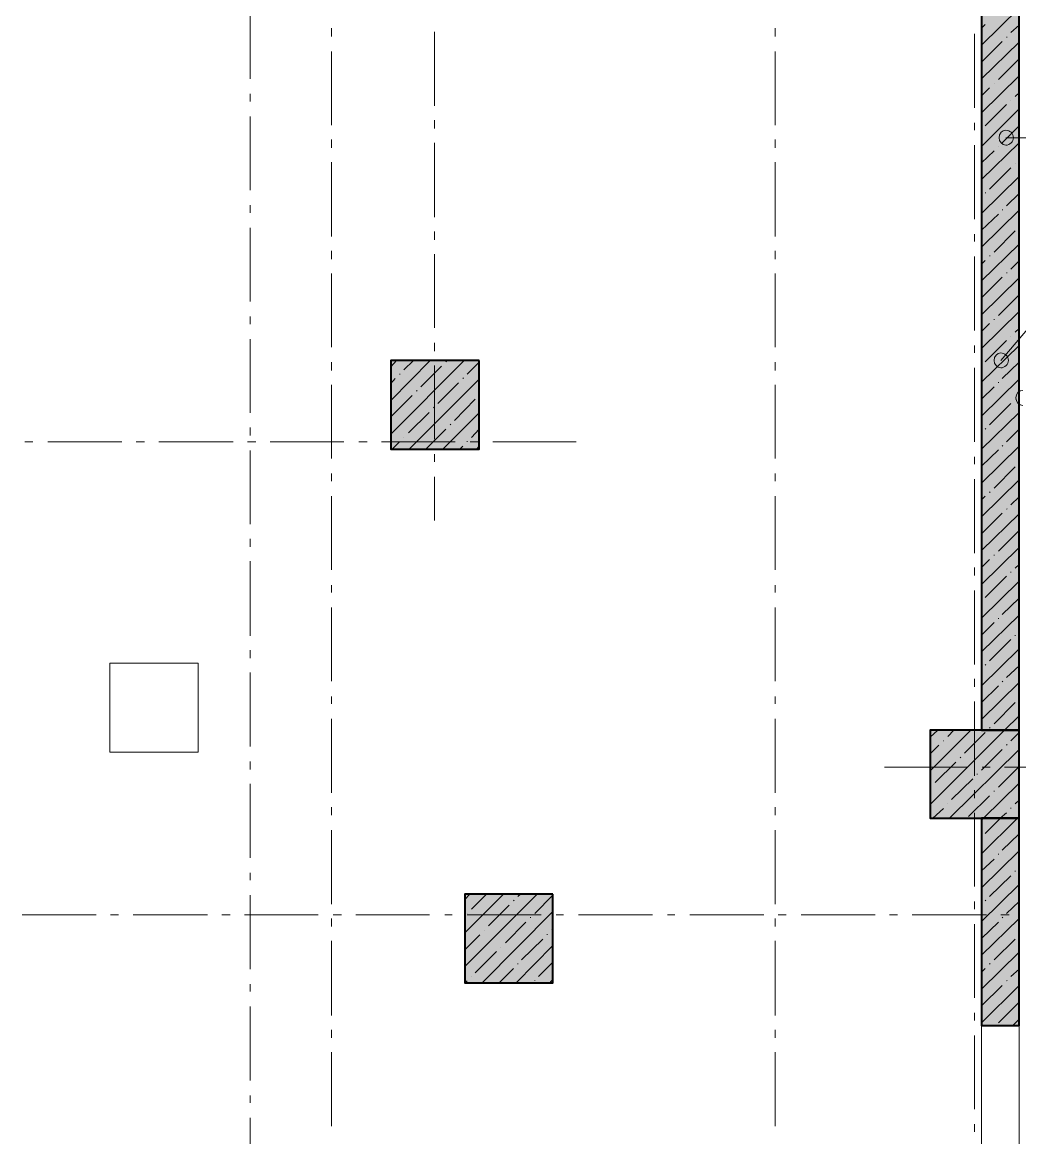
# Model space of a CAD drawing. Header units: millimetres. Extents: x -401725 to 250493, y 305116 to 802890.
# Drawn here: x -375115.64 to -375112.983, y 508982.895 to 508985.866 of the extents above; entities that cross this region are included whole.
import ezdxf

# ---------------------------------------------------------------- set-up
doc = ezdxf.new("R2010")
doc.units = ezdxf.units.MM
doc.layers.add('PDF _Геометрия', color=7, linetype='Continuous', true_color=0x1d1d1d)
doc.layers.add('PDF _Сплошная заливка', color=7, linetype='Continuous', true_color=0xffffff)

msp = doc.modelspace()

# ---------------------------------------------------------------- hatches: boundary and pattern name
at = {"layer": 'PDF _Сплошная заливка', "transparency": 33554559}
h = msp.add_hatch(color=256, dxfattribs=at)
h.paths.add_polyline_path([(-375113.0857, 508983.1941), (-375112.9857, 508983.1941), (-375112.9857, 508983.7458), (-375113.0857, 508983.7458)])
h.paths.add_polyline_path([(-375112.9857, 508982.6825), (-375113.0857, 508982.6825), (-375113.0857, 508981.8358), (-375112.9857, 508981.8358)])

# ---------------------------------------------------------------- linework, layer by layer
at = {"layer": 'PDF _Геометрия', "color": 7, "lineweight": 40}
for points in [[(-375113.0847, 508986.2455), (-375113.0847, 508983.9805), (-375112.9847, 508983.9805), (-375112.9847, 508986.2455)], [(-375114.4231, 508984.9655), (-375114.6581, 508984.9655), (-375114.6581, 508984.7288), (-375114.4231, 508984.7288)], [(-375112.9847, 508983.9804), (-375113.2214, 508983.9804), (-375113.2214, 508983.7455), (-375112.9847, 508983.7455)], [(-375113.0847, 508983.7455), (-375113.0847, 508983.1938), (-375112.9847, 508983.1938), (-375112.9847, 508983.7455)], [(-375114.2264, 508983.5438), (-375114.4614, 508983.5438), (-375114.4614, 508983.3071), (-375114.2264, 508983.3071)]]:
    msp.add_lwpolyline(points, close=True, dxfattribs=at)
at = {"layer": 'PDF _Геометрия', "color": 7, "lineweight": 9}
for points in [[(-375115.0331, 508985.9121), (-375115.0331, 508985.7155)], [(-375114.8164, 508985.8505), (-375114.8164, 508985.8288)], [(-375113.6347, 508985.8505), (-375113.6347, 508985.8288)], [(-375114.5414, 508985.8405), (-375114.5414, 508985.6438)], [(-375113.1031, 508985.8355), (-375113.1031, 508985.6388)], [(-375114.8164, 508985.7888), (-375114.8164, 508985.5921)], [(-375113.6347, 508985.7888), (-375113.6347, 508985.5921)], [(-375115.0331, 508985.6755), (-375115.0331, 508985.6555)], [(-375115.0331, 508985.6155), (-375115.0331, 508985.4188)], [(-375114.5414, 508985.6055), (-375114.5414, 508985.5838)], [(-375113.1031, 508985.5988), (-375113.1031, 508985.5788)], [(-375114.8164, 508985.5538), (-375114.8164, 508985.5321)], [(-375113.6347, 508985.5538), (-375113.6347, 508985.5321)], [(-375113.0331, 508984.9655), (-375112.5281, 508985.5588)], [(-375113.0197, 508985.5588), (-375112.3931, 508985.5588)], [(-375114.5414, 508985.5455), (-375114.5414, 508985.3471)], [(-375113.1031, 508985.5388), (-375113.1031, 508985.3421)], [(-375114.8164, 508985.4938), (-375114.8164, 508985.2955)], [(-375113.6347, 508985.4938), (-375113.6347, 508985.2955)], [(-375115.0331, 508985.3788), (-375115.0331, 508985.3588)], [(-375115.0331, 508985.3188), (-375115.0331, 508985.1221)], [(-375114.5414, 508985.3088), (-375114.5414, 508985.2871)], [(-375113.1031, 508985.3021), (-375113.1031, 508985.2821)], [(-375114.8164, 508985.2571), (-375114.8164, 508985.2355)], [(-375113.6347, 508985.2571), (-375113.6347, 508985.2355)], [(-375114.5414, 508985.2488), (-375114.5414, 508985.0521)], [(-375113.1031, 508985.2421), (-375113.1031, 508985.0455)], [(-375114.8164, 508985.1971), (-375114.8164, 508985.0005)], [(-375113.6347, 508985.1971), (-375113.6347, 508985.0005)], [(-375115.0331, 508985.0821), (-375115.0331, 508985.0621)], [(-375115.0331, 508985.0221), (-375115.0331, 508984.8255)], [(-375114.5414, 508985.0121), (-375114.5414, 508984.9905)], [(-375113.1031, 508985.0055), (-375113.1031, 508984.9855)], [(-375114.8164, 508984.9605), (-375114.8164, 508984.9388)], [(-375113.6347, 508984.9605), (-375113.6347, 508984.9388)], [(-375114.5414, 508984.9521), (-375114.5414, 508984.7555)], [(-375113.1031, 508984.9455), (-375113.1031, 508984.7488)], [(-375114.8164, 508984.9005), (-375114.8164, 508984.7038)], [(-375113.6347, 508984.9005), (-375113.6347, 508984.7038)], [(-375115.0331, 508984.7871), (-375115.0331, 508984.7655)], [(-375115.6114, 508984.7488), (-375115.6331, 508984.7488)], [(-375115.3747, 508984.7488), (-375115.5714, 508984.7488)], [(-375115.3147, 508984.7488), (-375115.3364, 508984.7488)], [(-375115.0781, 508984.7488), (-375115.2764, 508984.7488)], [(-375115.0181, 508984.7488), (-375115.0397, 508984.7488)], [(-375114.7831, 508984.7488), (-375114.9797, 508984.7488)], [(-375114.7214, 508984.7488), (-375114.7431, 508984.7488)], [(-375114.4864, 508984.7488), (-375114.6831, 508984.7488)], [(-375114.4264, 508984.7488), (-375114.4464, 508984.7488)], [(-375114.1647, 508984.7488), (-375114.3864, 508984.7488)], [(-375115.0331, 508984.7255), (-375115.0331, 508984.5288)], [(-375114.5414, 508984.7155), (-375114.5414, 508984.6955)], [(-375113.1031, 508984.7088), (-375113.1031, 508984.6888)], [(-375114.8164, 508984.6638), (-375114.8164, 508984.6438)], [(-375113.6347, 508984.6638), (-375113.6347, 508984.6438)], [(-375114.5414, 508984.6555), (-375114.5414, 508984.5388)], [(-375113.1031, 508984.6488), (-375113.1031, 508984.4521)], [(-375114.8164, 508984.6038), (-375114.8164, 508984.4071)], [(-375113.6347, 508984.6038), (-375113.6347, 508984.4071)], [(-375115.0331, 508984.4905), (-375115.0331, 508984.4688)], [(-375115.0331, 508984.4305), (-375115.0331, 508984.2321)], [(-375113.1031, 508984.4138), (-375113.1031, 508984.3921)], [(-375114.8164, 508984.3671), (-375114.8164, 508984.3471)], [(-375113.6347, 508984.3671), (-375113.6347, 508984.3471)], [(-375113.1031, 508984.3521), (-375113.1031, 508984.1555)], [(-375114.8164, 508984.3071), (-375114.8164, 508984.1105)], [(-375113.6347, 508984.3071), (-375113.6347, 508984.1105)], [(-375115.0331, 508984.1938), (-375115.0331, 508984.1721)], [(-375115.0331, 508984.1338), (-375115.0331, 508983.9371)], [(-375113.1031, 508984.1171), (-375113.1031, 508984.0955)], [(-375114.8164, 508984.0705), (-375114.8164, 508984.0505)], [(-375113.6347, 508984.0705), (-375113.6347, 508984.0505)], [(-375113.1031, 508984.0571), (-375113.1031, 508983.8588)], [(-375114.8164, 508984.0105), (-375114.8164, 508983.8138)], [(-375113.6347, 508984.0105), (-375113.6347, 508983.8138)], [(-375112.9847, 508981.5988), (-375112.9847, 508983.9804)], [(-375115.0331, 508983.8971), (-375115.0331, 508983.8755)], [(-375113.3431, 508983.8821), (-375113.1214, 508983.8821)], [(-375113.0831, 508983.8821), (-375113.0614, 508983.8821)], [(-375113.0231, 508983.8821), (-375112.8264, 508983.8821)], [(-375115.0331, 508983.8371), (-375115.0331, 508983.6405)], [(-375113.1031, 508983.8205), (-375113.1031, 508983.7988)], [(-375114.8164, 508983.7755), (-375114.8164, 508983.7538)], [(-375113.6347, 508983.7755), (-375113.6347, 508983.7538)], [(-375113.1031, 508983.7605), (-375113.1031, 508983.5638)], [(-375114.8164, 508983.7138), (-375114.8164, 508983.5171)], [(-375113.6347, 508983.7138), (-375113.6347, 508983.5171)], [(-375115.0331, 508983.6005), (-375115.0331, 508983.5805)], [(-375115.0331, 508983.5405), (-375115.0331, 508983.3438)], [(-375113.1031, 508983.5238), (-375113.1031, 508983.5038)], [(-375115.6397, 508983.4888), (-375115.4431, 508983.4888)], [(-375115.4047, 508983.4888), (-375115.3831, 508983.4888)], [(-375115.3447, 508983.4888), (-375115.1464, 508983.4888)], [(-375115.1081, 508983.4888), (-375115.0864, 508983.4888)], [(-375115.0481, 508983.4888), (-375114.8514, 508983.4888)], [(-375114.8164, 508983.4788), (-375114.8164, 508983.4571)], [(-375114.8114, 508983.4888), (-375114.7897, 508983.4888)], [(-375114.7514, 508983.4888), (-375114.5547, 508983.4888)], [(-375114.5147, 508983.4888), (-375114.4947, 508983.4888)], [(-375114.4547, 508983.4888), (-375114.2581, 508983.4888)], [(-375114.2181, 508983.4888), (-375114.1981, 508983.4888)], [(-375114.1581, 508983.4888), (-375113.9614, 508983.4888)], [(-375113.9214, 508983.4888), (-375113.9014, 508983.4888)], [(-375113.8614, 508983.4888), (-375113.6647, 508983.4888)], [(-375113.6347, 508983.4788), (-375113.6347, 508983.4571)], [(-375113.6264, 508983.4888), (-375113.6047, 508983.4888)], [(-375113.5647, 508983.4888), (-375113.3681, 508983.4888)], [(-375113.3297, 508983.4888), (-375113.3081, 508983.4888)], [(-375113.2697, 508983.4888), (-375113.0714, 508983.4888)], [(-375113.0331, 508983.4888), (-375113.0114, 508983.4888)], [(-375113.1031, 508983.4638), (-375113.1031, 508983.2671)], [(-375114.8164, 508983.4188), (-375114.8164, 508983.2205)], [(-375113.6347, 508983.4188), (-375113.6347, 508983.2205)], [(-375115.0331, 508983.3038), (-375115.0331, 508983.2838)], [(-375115.0331, 508983.2438), (-375115.0331, 508983.0471)], [(-375113.1031, 508983.2271), (-375113.1031, 508983.2071)], [(-375114.8164, 508983.1821), (-375114.8164, 508983.1605)], [(-375113.6347, 508983.1821), (-375113.6347, 508983.1605)], [(-375113.0847, 508982.6821), (-375113.0847, 508983.1938)], [(-375112.9847, 508983.1938), (-375112.9847, 508982.6821), (-375113.0847, 508982.6821)], [(-375113.0847, 508983.1938), (-375112.9847, 508983.1938)], [(-375113.1031, 508983.1671), (-375113.1031, 508982.9705)], [(-375114.8164, 508983.1221), (-375114.8164, 508982.9255)], [(-375113.6347, 508983.1221), (-375113.6347, 508982.9255)], [(-375115.0331, 508983.0071), (-375115.0331, 508982.9871)], [(-375115.0331, 508982.9471), (-375115.0331, 508982.7505)], [(-375113.1031, 508982.9305), (-375113.1031, 508982.9105)]]:
    msp.add_lwpolyline(points, dxfattribs=at)
at = {"layer": 'PDF _Геометрия', "lineweight": 9}
for points in [[(-375113.0847, 508985.8055), (-375112.9847, 508985.9038)], [(-375113.0847, 508985.8505), (-375113.0747, 508985.8605)], [(-375113.0064, 508985.8388), (-375112.9847, 508985.8588)], [(-375113.0181, 508985.8271), (-375113.0164, 508985.8271)], [(-375113.0847, 508985.7605), (-375113.0297, 508985.8154)], [(-375113.0847, 508985.7155), (-375112.9847, 508985.8138)], [(-375113.0397, 508985.7138), (-375112.9847, 508985.7688)], [(-375113.0847, 508985.6255), (-375112.9847, 508985.7238)], [(-375113.0514, 508985.7038), (-375113.0514, 508985.7038)], [(-375113.0847, 508985.6705), (-375113.0631, 508985.6921)], [(-375112.9947, 508985.6688), (-375112.9847, 508985.6788)], [(-375113.0747, 508985.5905), (-375113.0181, 508985.6471)], [(-375113.0064, 508985.6588), (-375113.0064, 508985.6588)], [(-375113.0847, 508985.5355), (-375112.9847, 508985.6354)], [(-375113.0297, 508985.5455), (-375112.9847, 508985.5904)], [(-375113.0847, 508985.4471), (-375112.9847, 508985.5454)], [(-375113.0847, 508985.4921), (-375113.0514, 508985.5238)], [(-375113.0397, 508985.5355), (-375113.0397, 508985.5355)], [(-375113.0631, 508985.4221), (-375113.0064, 508985.4788)], [(-375112.9947, 508985.4905), (-375112.9947, 508985.4905)], [(-375113.0847, 508985.3571), (-375112.9847, 508985.4554)], [(-375113.0747, 508985.4121), (-375113.0731, 508985.4121)], [(-375113.0181, 508985.3771), (-375112.9847, 508985.4104)], [(-375113.0847, 508985.2671), (-375112.9847, 508985.3654)], [(-375113.0847, 508985.3121), (-375113.0397, 508985.3554)], [(-375113.0297, 508985.3671), (-375113.0281, 508985.3671)], [(-375113.0514, 508985.2538), (-375112.9947, 508985.3104)], [(-375113.0847, 508985.1771), (-375112.9847, 508985.2754)], [(-375113.0847, 508985.2221), (-375113.0747, 508985.2321)], [(-375113.0631, 508985.2438), (-375113.0614, 508985.2438)], [(-375113.0064, 508985.2088), (-375112.9847, 508985.2305)], [(-375113.0181, 508985.1988), (-375113.0164, 508985.1988)], [(-375113.0847, 508985.1321), (-375113.0297, 508985.1871)], [(-375113.0847, 508985.0871), (-375112.9847, 508985.1854)], [(-375113.0397, 508985.0855), (-375112.9847, 508985.1404)], [(-375113.0847, 508984.9971), (-375112.9847, 508985.0954)], [(-375113.0514, 508985.0738), (-375113.0514, 508985.0755)], [(-375113.0847, 508985.0421), (-375113.0631, 508985.0638)], [(-375112.9947, 508985.0405), (-375112.9847, 508985.0505)], [(-375113.0747, 508984.9621), (-375113.0181, 508985.0188)], [(-375113.0064, 508985.0305), (-375113.0064, 508985.0305)], [(-375113.0847, 508984.9071), (-375112.9847, 508985.0054)], [(-375114.6581, 508984.9488), (-375114.6431, 508984.9655)], [(-375114.6581, 508984.8588), (-375114.5531, 508984.9654)], [(-375114.6581, 508984.7688), (-375114.4631, 508984.9654)], [(-375114.6231, 508984.9405), (-375114.5981, 508984.9655)], [(-375114.5114, 508984.9621), (-375114.5097, 508984.9638)], [(-375114.4547, 508984.9288), (-375114.4231, 508984.9604)], [(-375113.0297, 508984.9171), (-375112.9847, 508984.9604)], [(-375114.6347, 508984.9288), (-375114.6331, 508984.9288)], [(-375114.5781, 508984.8954), (-375114.5231, 508984.9504)], [(-375114.6581, 508984.9038), (-375114.6464, 508984.9171)], [(-375114.6097, 508984.7288), (-375114.4231, 508984.9154)], [(-375114.5331, 508984.8505), (-375114.4781, 508984.9054)], [(-375114.4664, 508984.9171), (-375114.4647, 508984.9188)], [(-375113.0847, 508984.8171), (-375112.9847, 508984.9154)], [(-375113.0397, 508984.9055), (-375113.0397, 508984.9071)], [(-375114.6564, 508984.8171), (-375114.6014, 508984.8721)], [(-375114.5897, 508984.8838), (-375114.5881, 508984.8855)], [(-375113.0847, 508984.8621), (-375113.0514, 508984.8954)], [(-375114.5447, 508984.8388), (-375114.5431, 508984.8405)], [(-375114.4881, 508984.8055), (-375114.4331, 508984.8621)], [(-375113.0631, 508984.7938), (-375113.0064, 508984.8504)], [(-375112.9947, 508984.8621), (-375112.9947, 508984.8621)], [(-375114.6114, 508984.7721), (-375114.5564, 508984.8271)], [(-375114.5197, 508984.7288), (-375114.4231, 508984.8254)], [(-375113.0847, 508984.7288), (-375112.9847, 508984.8271)], [(-375114.5647, 508984.7288), (-375114.5114, 508984.7821)], [(-375114.4997, 508984.7938), (-375114.4981, 508984.7955)], [(-375114.4431, 508984.7605), (-375114.4231, 508984.7821)], [(-375113.0747, 508984.7821), (-375113.0731, 508984.7838)], [(-375113.0181, 508984.7488), (-375112.9847, 508984.7821)], [(-375114.6547, 508984.7288), (-375114.6347, 508984.7488)], [(-375114.6231, 508984.7605), (-375114.6231, 508984.7605)], [(-375114.4547, 508984.7488), (-375114.4547, 508984.7505)], [(-375114.4747, 508984.7288), (-375114.4664, 508984.7371)], [(-375114.4297, 508984.7288), (-375114.4231, 508984.7371)], [(-375113.0847, 508984.6388), (-375112.9847, 508984.7371)], [(-375113.0847, 508984.6838), (-375113.0397, 508984.7271)], [(-375113.0297, 508984.7371), (-375113.0281, 508984.7388)], [(-375113.0514, 508984.6255), (-375112.9947, 508984.6821)], [(-375113.0847, 508984.5488), (-375112.9847, 508984.6471)], [(-375113.0847, 508984.5938), (-375113.0747, 508984.6038)], [(-375113.0631, 508984.6138), (-375113.0614, 508984.6155)], [(-375113.0064, 508984.5805), (-375112.9847, 508984.6021)], [(-375113.0181, 508984.5688), (-375113.0164, 508984.5705)], [(-375113.0847, 508984.5038), (-375113.0297, 508984.5588)], [(-375113.0847, 508984.4588), (-375112.9847, 508984.5571)], [(-375113.0397, 508984.4571), (-375112.9847, 508984.5121)], [(-375113.0847, 508984.3688), (-375112.9847, 508984.4671)], [(-375113.0847, 508984.4138), (-375113.0631, 508984.4355)], [(-375113.0514, 508984.4455), (-375113.0514, 508984.4471)], [(-375112.9947, 508984.4121), (-375112.9847, 508984.4221)], [(-375113.0064, 508984.4005), (-375113.0064, 508984.4021)], [(-375113.0847, 508984.2788), (-375112.9847, 508984.3771)], [(-375113.0747, 508984.3338), (-375113.0181, 508984.3904)], [(-375113.0297, 508984.2888), (-375112.9847, 508984.3321)], [(-375113.0847, 508984.1888), (-375112.9847, 508984.2871)], [(-375113.0397, 508984.2771), (-375113.0397, 508984.2788)], [(-375113.0847, 508984.2338), (-375113.0514, 508984.2671)], [(-375113.0631, 508984.1655), (-375113.0064, 508984.2221)], [(-375112.9947, 508984.2321), (-375112.9947, 508984.2338)], [(-375113.0847, 508984.0988), (-375112.9847, 508984.1971)], [(-375113.0747, 508984.1538), (-375113.0731, 508984.1555)], [(-375113.0181, 508984.1205), (-375112.9847, 508984.1521)], [(-375113.0847, 508984.0088), (-375112.9847, 508984.1071)], [(-375113.0847, 508984.0538), (-375113.0397, 508984.0988)], [(-375113.0297, 508984.1088), (-375113.0281, 508984.1105)], [(-375113.0514, 508983.9971), (-375112.9947, 508984.0538)], [(-375113.0231, 508983.9804), (-375112.9847, 508984.0188)], [(-375113.2214, 508983.9621), (-375113.2014, 508983.9804)], [(-375113.2214, 508983.8721), (-375113.1131, 508983.9804)], [(-375113.2214, 508983.7821), (-375113.0231, 508983.9804)], [(-375113.1747, 508983.9638), (-375113.1581, 508983.9804)], [(-375113.0631, 508983.9855), (-375113.0614, 508983.9871)], [(-375113.1864, 508983.9521), (-375113.1847, 508983.9521)], [(-375113.1297, 508983.9188), (-375113.0747, 508983.9738)], [(-375113.0064, 508983.9521), (-375112.9847, 508983.9738)], [(-375113.2214, 508983.9171), (-375113.1981, 508983.9404)], [(-375113.1697, 508983.7455), (-375112.9847, 508983.9288)], [(-375113.0847, 508983.8738), (-375113.0297, 508983.9288)], [(-375113.0181, 508983.9405), (-375113.0164, 508983.9421)], [(-375113.2081, 508983.8405), (-375113.1531, 508983.8954)], [(-375113.1414, 508983.9071), (-375113.1397, 508983.9088)], [(-375113.0964, 508983.8621), (-375113.0964, 508983.8638)], [(-375113.0397, 508983.8288), (-375112.9847, 508983.8838)], [(-375113.2197, 508983.8288), (-375113.2197, 508983.8288)], [(-375113.1647, 508983.7955), (-375113.1081, 508983.8504)], [(-375113.0847, 508983.7405), (-375113.0797, 508983.7455), (-375112.9847, 508983.8388)], [(-375113.1197, 508983.7505), (-375113.0631, 508983.8054)], [(-375113.0514, 508983.8171), (-375113.0514, 508983.8188)], [(-375113.2147, 508983.7455), (-375113.1864, 508983.7721)], [(-375113.1747, 508983.7838), (-375113.1747, 508983.7838)], [(-375113.0064, 508983.7721), (-375113.0064, 508983.7738)], [(-375112.9947, 508983.7838), (-375112.9847, 508983.7938)], [(-375113.0847, 508983.6505), (-375112.9897, 508983.7454)], [(-375113.0747, 508983.7055), (-375113.0347, 508983.7454)], [(-375113.0347, 508983.7455), (-375113.0181, 508983.7605)], [(-375112.9897, 508983.7455), (-375112.9847, 508983.7488)], [(-375113.0297, 508983.6605), (-375112.9847, 508983.7038)], [(-375113.0847, 508983.5605), (-375112.9847, 508983.6588)], [(-375113.0397, 508983.6488), (-375113.0397, 508983.6505)], [(-375113.0847, 508983.6055), (-375113.0514, 508983.6371)], [(-375113.0631, 508983.5371), (-375113.0064, 508983.5921)], [(-375112.9947, 508983.6038), (-375112.9947, 508983.6055)], [(-375113.0847, 508983.4705), (-375112.9847, 508983.5688)], [(-375114.4614, 508983.5288), (-375114.4481, 508983.5438)], [(-375114.4614, 508983.4405), (-375114.3581, 508983.5438)], [(-375114.4614, 508983.3505), (-375114.2681, 508983.5438)], [(-375114.4431, 508983.5038), (-375114.4031, 508983.5438)], [(-375114.3197, 508983.5371), (-375114.3131, 508983.5438)], [(-375114.2747, 508983.4921), (-375114.2264, 508983.5404)], [(-375114.3981, 508983.4588), (-375114.3431, 508983.5138)], [(-375114.3314, 508983.5255), (-375114.3297, 508983.5271)], [(-375113.0747, 508983.5255), (-375113.0731, 508983.5271)], [(-375113.0181, 508983.4921), (-375112.9847, 508983.5238)], [(-375114.4547, 508983.4921), (-375114.4547, 508983.4921)], [(-375114.4147, 508983.3071), (-375114.2264, 508983.4971)], [(-375114.2864, 508983.4805), (-375114.2864, 508983.4821)], [(-375113.0847, 508983.3805), (-375112.9847, 508983.4788)], [(-375113.0297, 508983.4805), (-375113.0281, 508983.4821)], [(-375114.4097, 508983.4471), (-375114.4097, 508983.4471)], [(-375114.3531, 508983.4138), (-375114.2981, 508983.4688)], [(-375114.2297, 508983.4471), (-375114.2264, 508983.4521)], [(-375113.0847, 508983.4255), (-375113.0397, 508983.4688)], [(-375114.4614, 508983.3955), (-375114.4214, 508983.4354)], [(-375114.3097, 508983.3688), (-375114.2531, 508983.4238)], [(-375114.2414, 508983.4355), (-375114.2414, 508983.4371)], [(-375113.0514, 508983.3688), (-375112.9947, 508983.4238)], [(-375114.4331, 508983.3338), (-375114.3764, 508983.3904)], [(-375114.3647, 508983.4021), (-375114.3647, 508983.4021)], [(-375114.3247, 508983.3071), (-375114.2264, 508983.4071)], [(-375113.0847, 508983.2905), (-375112.9847, 508983.3888)], [(-375114.3197, 508983.3571), (-375114.3197, 508983.3588)], [(-375114.2647, 508983.3238), (-375114.2264, 508983.3621)], [(-375113.0631, 508983.3571), (-375113.0614, 508983.3588)], [(-375114.4431, 508983.3238), (-375114.4431, 508983.3238)], [(-375114.3697, 508983.3071), (-375114.3314, 508983.3454)], [(-375113.0847, 508983.3355), (-375113.0747, 508983.3454)], [(-375113.0064, 508983.3238), (-375112.9847, 508983.3438)], [(-375114.4597, 508983.3071), (-375114.4547, 508983.3121)], [(-375114.2747, 508983.3121), (-375114.2747, 508983.3138)], [(-375114.2347, 508983.3071), (-375114.2264, 508983.3171)], [(-375113.0847, 508983.2005), (-375112.9847, 508983.3004)], [(-375113.0847, 508983.2455), (-375113.0297, 508983.3004)], [(-375113.0181, 508983.3121), (-375113.0164, 508983.3138)], [(-375113.0397, 508983.2005), (-375112.9847, 508983.2554)], [(-375113.0014, 508983.1938), (-375112.9847, 508983.2105)]]:
    msp.add_lwpolyline(points, dxfattribs=at)
at = {"layer": 'PDF _Геометрия', "color": 7, "lineweight": 9}
msp.add_lwpolyline([(-375115.1714, 508984.1588), (-375115.1714, 508983.9221), (-375115.4064, 508983.9221), (-375115.4064, 508984.1588)], close=True, dxfattribs=at)
at = {"layer": 'PDF _Геометрия', "color": 7, "lineweight": 5}
for points in [[(-375113.0381, 508985.5588), (-375113.0381, 508985.5705), (-375113.0297, 508985.5788), (-375113.0197, 508985.5788)], [(-375113.0197, 508985.5388), (-375113.0297, 508985.5388), (-375113.0381, 508985.5488), (-375113.0381, 508985.5588)], [(-375113.0197, 508985.5788), (-375113.0097, 508985.5788), (-375112.9997, 508985.5705), (-375112.9997, 508985.5588)], [(-375112.9997, 508985.5588), (-375112.9997, 508985.5488), (-375113.0097, 508985.5388), (-375113.0197, 508985.5388)], [(-375113.0514, 508984.9655), (-375113.0514, 508984.9771), (-375113.0431, 508984.9855), (-375113.0331, 508984.9855)], [(-375113.0331, 508984.9455), (-375113.0431, 508984.9455), (-375113.0514, 508984.9555), (-375113.0514, 508984.9655)], [(-375113.0331, 508984.9855), (-375113.0231, 508984.9855), (-375113.0131, 508984.9771), (-375113.0131, 508984.9655)], [(-375113.0131, 508984.9655), (-375113.0131, 508984.9555), (-375113.0231, 508984.9455), (-375113.0331, 508984.9455)], [(-375112.9931, 508984.8655), (-375112.9931, 508984.8771), (-375112.9847, 508984.8855), (-375112.9747, 508984.8855)], [(-375112.9747, 508984.8455), (-375112.9847, 508984.8455), (-375112.9931, 508984.8555), (-375112.9931, 508984.8655)]]:
    msp.add_open_spline(points, degree=3, dxfattribs=at)
at = {"layer": 'PDF _Геометрия', "color": 7, "lineweight": 9}
for points in [[(-375113.0381, 508985.5588), (-375113.0381, 508985.5705), (-375113.0297, 508985.5788), (-375113.0197, 508985.5788)], [(-375113.0197, 508985.5388), (-375113.0297, 508985.5388), (-375113.0381, 508985.5488), (-375113.0381, 508985.5588)], [(-375113.0197, 508985.5788), (-375113.0097, 508985.5788), (-375112.9997, 508985.5705), (-375112.9997, 508985.5588)], [(-375112.9997, 508985.5588), (-375112.9997, 508985.5488), (-375113.0097, 508985.5388), (-375113.0197, 508985.5388)], [(-375113.0514, 508984.9655), (-375113.0514, 508984.9771), (-375113.0431, 508984.9855), (-375113.0331, 508984.9855)], [(-375113.0331, 508984.9455), (-375113.0431, 508984.9455), (-375113.0514, 508984.9555), (-375113.0514, 508984.9655)], [(-375113.0331, 508984.9855), (-375113.0231, 508984.9855), (-375113.0131, 508984.9771), (-375113.0131, 508984.9655)], [(-375113.0131, 508984.9655), (-375113.0131, 508984.9555), (-375113.0231, 508984.9455), (-375113.0331, 508984.9455)], [(-375112.9931, 508984.8655), (-375112.9931, 508984.8771), (-375112.9847, 508984.8855), (-375112.9747, 508984.8855)], [(-375112.9747, 508984.8455), (-375112.9847, 508984.8455), (-375112.9931, 508984.8555), (-375112.9931, 508984.8655)]]:
    msp.add_open_spline(points, degree=3, dxfattribs=at)
at = {"layer": 'PDF _Сплошная заливка', "lineweight": 5, "transparency": 33554559}
for points in [[(-375113.0857, 508986.2457), (-375113.0857, 508983.9807), (-375112.9857, 508986.2457), (-375112.9857, 508983.9807)], [(-375114.659, 508984.9657), (-375114.659, 508984.729), (-375114.424, 508984.9657), (-375114.424, 508984.729)], [(-375113.2224, 508983.9807), (-375113.2224, 508983.7458), (-375112.9857, 508983.9807), (-375112.9857, 508983.7458)], [(-375114.4623, 508983.5441), (-375114.4623, 508983.3074), (-375114.2273, 508983.5441), (-375114.2273, 508983.3074)]]:
    msp.add_solid(points, dxfattribs=at)

doc.saveas('drawing.dxf')
